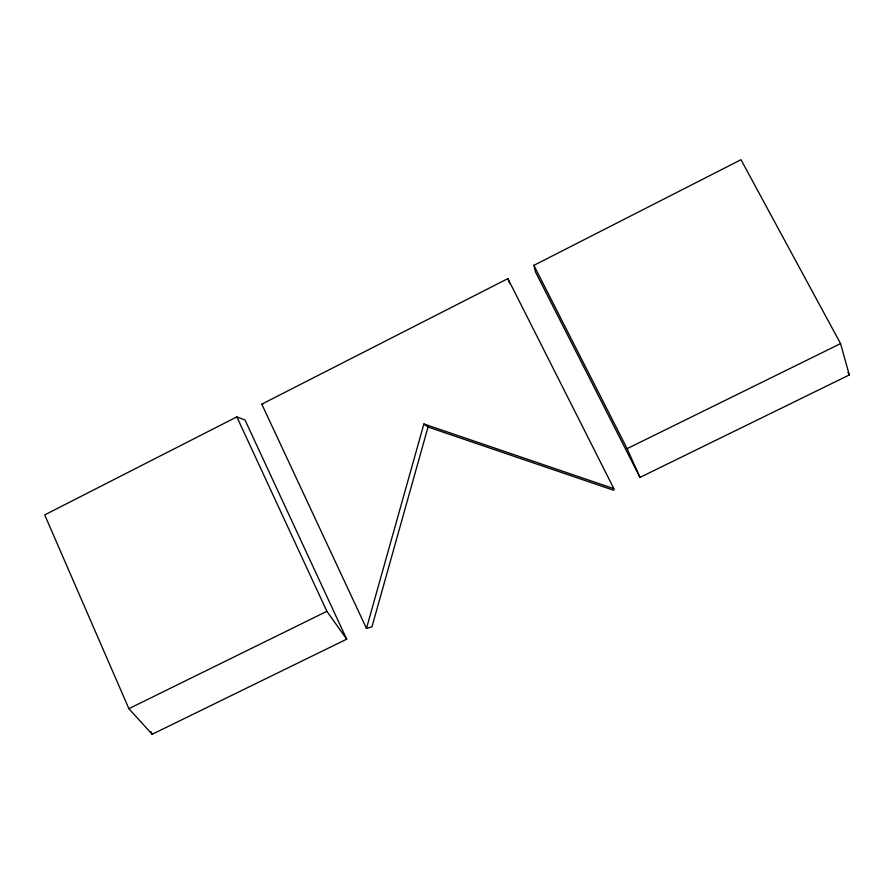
<?xml version="1.0" encoding="UTF-8"?>
<svg xmlns="http://www.w3.org/2000/svg" width="894" height="894" viewBox="0 0 894 894"><rect width="100%" height="100%" fill="white"/><g stroke="black" fill="none" stroke-linecap="round" stroke-linejoin="round"><path stroke-width="1.34" d="M366.473 628.426L261.786 404.155L507.881 278.615L613.887 488.683L613.72 490.281L428.036 427.019L423.89 423.979L366.473 628.426L371.949 626.839L428.036 427.019M236.843 416.883L44.7 514.899L128.87 708.674L152.159 734.287L346.693 639.188L245.034 420.024L236.843 416.883L326.88 611.317L346.693 639.188M533.874 265.362L740.981 159.713L840.572 343.609L849.3 374.955L639.981 477.418L535.517 272L533.874 265.362L627.119 448.654L639.981 477.418M627.119 448.654L840.572 343.609M128.87 708.674L326.88 611.317M423.89 423.979L613.887 488.683M261.786 404.155L262.758 404.591M847.97 372.507L849.3 374.955M151.052 731.728L152.159 734.287M507.881 278.615L508.731 281.029M509.155 282.213L509.435 282.996"/></g></svg>
